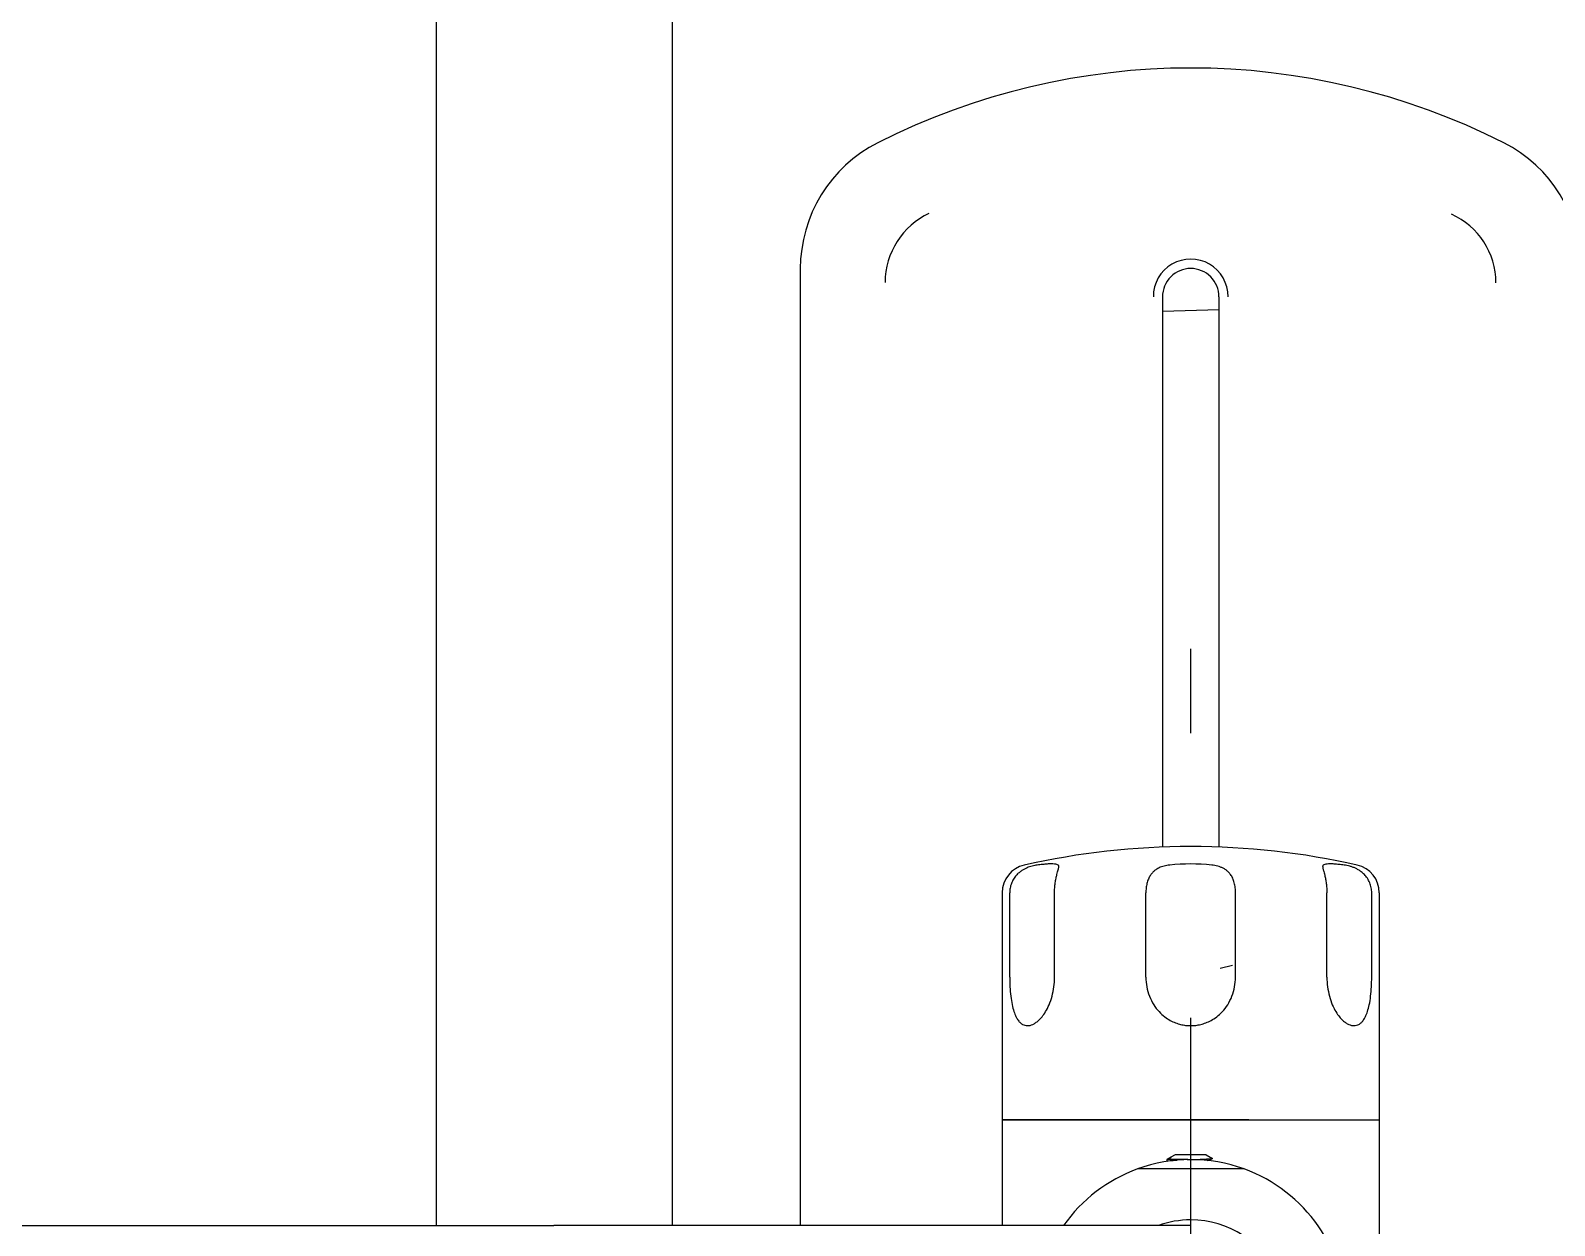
# Model space of a CAD drawing. Header units: millimetres. Extents: x 5066 to 5486, y -1867 to -1273.
# Drawn here: x 5383.29 to 5415.63, y -1425.01 to -1399.66 of the extents above; entities that cross this region are included whole.
import ezdxf

# ---------------------------------------------------------------- set-up
doc = ezdxf.new("R2010")
doc.units = ezdxf.units.MM
doc.header["$LTSCALE"] = 7
doc.header["$MEASUREMENT"] = 0
doc.linetypes.add('CENTER', pattern=[2, 1.25, -0.25, 0.25, -0.25])
doc.layers.add('CL', color=1, linetype='CENTER')
doc.layers.add('DWG', color=7, linetype='CONTINUOUS')

msp = doc.modelspace()

# ---------------------------------------------------------------- linework, layer by layer
at = {"layer": 'CL', "color": 1, "linetype": 'CENTER'}
msp.add_line((5407.912, -1454.963), (5407.912, -1420.605), dxfattribs=at)
at = {"layer": 'DWG'}
for p, q in [((5391.912, -1425.01), (5391.912, -1346.935)), ((5396.912, -1346.893), (5396.912, -1425.01)), ((5399.628, -1404.715), (5399.628, -1425.01)), ((5407.312, -1405.31), (5407.312, -1416.981)), ((5408.512, -1416.981), (5408.512, -1405.31)), ((5407.312, -1405.611), (5408.512, -1405.58)), ((5403.912, -1417.95), (5403.912, -1425.01)), ((5404.071, -1419.742), (5404.071, -1417.95)), ((5405.022, -1419.742), (5405.022, -1417.95)), ((5406.961, -1419.742), (5406.961, -1417.95)), ((5408.862, -1419.742), (5408.862, -1417.95)), ((5410.801, -1419.742), (5410.801, -1417.95)), ((5411.752, -1419.742), (5411.752, -1417.95)), ((5411.912, -1417.95), (5411.912, -1426.11)), ((5408.796, -1419.497), (5408.539, -1419.555)), ((5409.146, -1422.77), (5403.912, -1422.77)), ((5403.912, -1422.77), (5411.912, -1422.77)), ((5407.412, -1423.646), (5407.412, -1423.613)), ((5407.495, -1423.563), (5407.415, -1423.61)), ((5407.851, -1423.61), (5407.415, -1423.61)), ((5407.585, -1423.51), (5407.492, -1423.563)), ((5407.495, -1423.563), (5407.492, -1423.563)), ((5407.492, -1423.565), (5407.492, -1423.563)), ((5408.238, -1423.51), (5407.585, -1423.51)), ((5408.238, -1423.51), (5408.374, -1423.588)), ((5408.332, -1423.636), (5408.332, -1423.614)), ((5407.912, -1423.81), (5406.78, -1423.81)), ((5409.043, -1423.81), (5407.912, -1423.81)), ((5350.392, -1425.01), (5394.4, -1425.01)), ((5407.912, -1425.01), (5394.4, -1425.01))]:
    msp.add_line(p, q, dxfattribs=at)
at = {"layer": 'DWG', "linetype": 'CENTER'}
msp.add_line((5407.912, -1414.564), (5407.912, -1412.777), dxfattribs=at)
at = {"layer": 'DWG'}
for centre, radius, start, end in [((5407.912, -1415.152), 14.696, 63.1355, 116.8644), ((5402.626, -1404.716), 2.998, 116.8792, 179.9743), ((5413.197, -1404.717), 2.998, 0.0294, 63.1243), ((5412.793, -1405.014), 1.595, 0.052, 65.9523), ((5407.912, -1405.303), 0.793, 359.5616, 180.4384), ((5407.92, -1405.313), 0.608, 135.4123, 179.6724), ((5407.912, -1405.309), 0.6, 45.0305, 135.0954), ((5408.036, -1405.181), 0.421, 44.6307, 49.2407), ((5407.909, -1405.31), 0.602, 0.0793, 44.9522), ((5407.912, -1432.97), 16, 90, 102.7548), ((5407.912, -1432.97), 16, 77.2452, 90), ((5404.512, -1417.95), 0.6, 102.7548, 180), ((5407.912, -1421.249), 3.909, 83.451, 96.549), ((5411.312, -1417.95), 0.6, 0, 77.2452), ((5407.912, -1426.91), 3.3, 69.95, 110.05), ((5407.892, -1417.85), 5.759, 269.5957, 274.8081), ((5407.912, -1426.91), 3.3, 110.05, 144.8473), ((5407.912, -1426.91), 3.3, 290.05, 69.95), ((5407.912, -1426.91), 2.02, 90, 109.8484), ((5407.912, -1426.91), 2.02, 250.1516, 90)]:
    msp.add_arc(centre, radius, start, end, dxfattribs=at)
for points, degree in [([(5402.354, -1403.542), (5401.805, -1403.797), (5401.425, -1404.38), (5401.425, -1405.005)], 3), ([(5404.654, -1417.365), (5404.637, -1417.367), (5404.602, -1417.373), (5404.548, -1417.385), (5404.493, -1417.401), (5404.438, -1417.421), (5404.384, -1417.446), (5404.328, -1417.479), (5404.269, -1417.523), (5404.209, -1417.581), (5404.15, -1417.66), (5404.104, -1417.753), (5404.077, -1417.854), (5404.071, -1417.918), (5404.071, -1417.95)], 3), ([(5405.1, -1417.365), (5405.093, -1417.359), (5405.072, -1417.35), (5405.022, -1417.341), (5404.954, -1417.338), (5404.869, -1417.341), (5404.769, -1417.35), (5404.693, -1417.359), (5404.654, -1417.365)], 3), ([(5405.022, -1417.95), (5405.022, -1417.915), (5405.024, -1417.847), (5405.036, -1417.739), (5405.054, -1417.641), (5405.073, -1417.561), (5405.089, -1417.504), (5405.1, -1417.462), (5405.108, -1417.43), (5405.112, -1417.406), (5405.112, -1417.388), (5405.108, -1417.374), (5405.103, -1417.367), (5405.1, -1417.365)], 3), ([(5407.466, -1417.365), (5407.446, -1417.367), (5407.406, -1417.373), (5407.347, -1417.385), (5407.292, -1417.401), (5407.24, -1417.421), (5407.192, -1417.446), (5407.144, -1417.479), (5407.098, -1417.523), (5407.052, -1417.582), (5407.011, -1417.66), (5406.982, -1417.753), (5406.964, -1417.854), (5406.961, -1417.918), (5406.961, -1417.95)], 3), ([(5408.862, -1417.95), (5408.862, -1417.915), (5408.858, -1417.847), (5408.838, -1417.739), (5408.804, -1417.641), (5408.758, -1417.561), (5408.707, -1417.504), (5408.655, -1417.462), (5408.603, -1417.43), (5408.547, -1417.406), (5408.487, -1417.388), (5408.423, -1417.374), (5408.38, -1417.367), (5408.357, -1417.365)], 3), ([(5410.723, -1417.365), (5410.72, -1417.367), (5410.715, -1417.373), (5410.711, -1417.385), (5410.711, -1417.401), (5410.714, -1417.421), (5410.719, -1417.446), (5410.728, -1417.479), (5410.74, -1417.523), (5410.755, -1417.581), (5410.773, -1417.66), (5410.789, -1417.753), (5410.799, -1417.854), (5410.801, -1417.918), (5410.801, -1417.95)], 3), ([(5411.169, -1417.365), (5411.13, -1417.359), (5411.054, -1417.35), (5410.954, -1417.341), (5410.869, -1417.338), (5410.801, -1417.341), (5410.751, -1417.35), (5410.731, -1417.359), (5410.723, -1417.365)], 3), ([(5411.752, -1417.95), (5411.752, -1417.915), (5411.745, -1417.846), (5411.714, -1417.738), (5411.661, -1417.641), (5411.596, -1417.561), (5411.53, -1417.504), (5411.467, -1417.462), (5411.406, -1417.43), (5411.347, -1417.406), (5411.286, -1417.387), (5411.226, -1417.374), (5411.188, -1417.367), (5411.169, -1417.365)], 3), ([(5404.071, -1419.742), (5404.071, -1419.812), (5404.075, -1419.95), (5404.092, -1420.149), (5404.121, -1420.33), (5404.159, -1420.477), (5404.203, -1420.584), (5404.25, -1420.661), (5404.297, -1420.712), (5404.344, -1420.746), (5404.393, -1420.765), (5404.447, -1420.772), (5404.502, -1420.766), (5404.559, -1420.746), (5404.619, -1420.713), (5404.684, -1420.662), (5404.757, -1420.585), (5404.833, -1420.478), (5404.909, -1420.331), (5404.973, -1420.149), (5405.012, -1419.95), (5405.022, -1419.812), (5405.022, -1419.742)], 3), ([(5406.961, -1419.742), (5406.961, -1419.812), (5406.974, -1419.95), (5407.031, -1420.149), (5407.123, -1420.331), (5407.239, -1420.478), (5407.359, -1420.585), (5407.478, -1420.662), (5407.591, -1420.713), (5407.697, -1420.746), (5407.803, -1420.766), (5407.911, -1420.772), (5408.02, -1420.766), (5408.126, -1420.746), (5408.231, -1420.713), (5408.344, -1420.662), (5408.464, -1420.585), (5408.584, -1420.478), (5408.7, -1420.331), (5408.792, -1420.149), (5408.849, -1419.95), (5408.862, -1419.812), (5408.862, -1419.742)], 3), ([(5410.801, -1419.742), (5410.801, -1419.812), (5410.811, -1419.95), (5410.851, -1420.149), (5410.914, -1420.331), (5410.99, -1420.478), (5411.066, -1420.585), (5411.139, -1420.662), (5411.204, -1420.713), (5411.264, -1420.746), (5411.321, -1420.766), (5411.376, -1420.772), (5411.429, -1420.765), (5411.479, -1420.746), (5411.526, -1420.713), (5411.573, -1420.661), (5411.62, -1420.584), (5411.663, -1420.477), (5411.702, -1420.331), (5411.731, -1420.149), (5411.748, -1419.95), (5411.752, -1419.812), (5411.752, -1419.742)], 3), ([(5407.413, -1423.61), (5407.43, -1423.601), (5407.446, -1423.592), (5407.462, -1423.582), (5407.478, -1423.573), (5407.494, -1423.564)], 1), ([(5407.494, -1423.564), (5407.494, -1423.564), (5407.494, -1423.564), (5407.495, -1423.563)], 3), ([(5407.833, -1423.611), (5407.839, -1423.61), (5407.845, -1423.61), (5407.851, -1423.61)], 3), ([(5408.374, -1423.589), (5408.365, -1423.594), (5408.356, -1423.6), (5408.347, -1423.605), (5408.338, -1423.61), (5408.329, -1423.615)], 1)]:
    msp.add_open_spline(points, degree=degree, dxfattribs=at)
for points, knots in [([(5407.412, -1423.648), (5407.412, -1423.647), (5407.41, -1423.643), (5407.453, -1423.634), (5407.562, -1423.626), (5407.626, -1423.622)], [39.225973, 39.225973, 39.225973, 39.225973, 39.276158, 39.76711, 40.232166, 40.232166, 40.232166, 40.232166]), ([(5407.412, -1423.613), (5407.412, -1423.612), (5407.413, -1423.611), (5407.415, -1423.61), (5407.415, -1423.61)], [45.5530935, 45.5530935, 45.5530935, 45.5530935, 45.6585339, 45.674595, 45.674595, 45.674595, 45.674595]), ([(5408.259, -1423.628), (5408.283, -1423.625), (5408.313, -1423.621), (5408.326, -1423.617), (5408.329, -1423.615)], [41.8138048, 41.8138048, 41.8138048, 41.8138048, 42.1169765, 42.3068693, 42.3068693, 42.3068693, 42.3068693])]:
    msp.add_open_spline(points, degree=3, knots=knots, dxfattribs=at)

doc.saveas('drawing.dxf')
